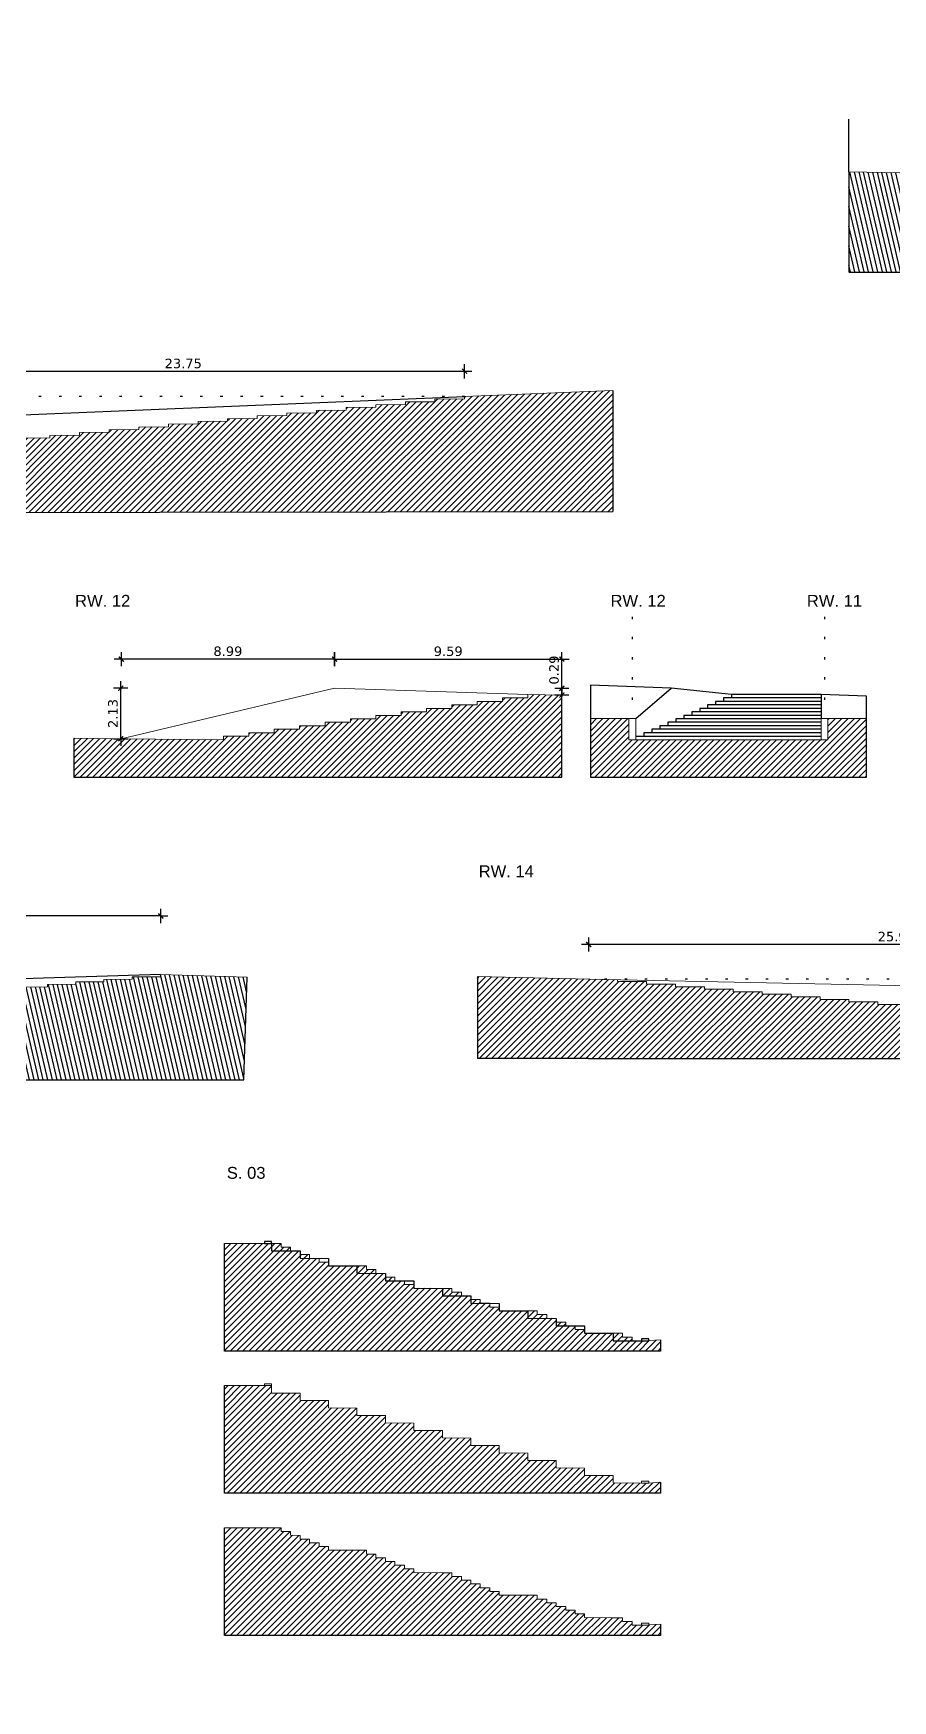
# Model space of a CAD drawing. Header units: metres. Extents: x -686 to 1359326, y 0 to 5497342.
# Drawn here: x 680938.9 to 680975.1, y 2748588.6 to 2748659 of the extents above; entities that cross this region are included whole.
import ezdxf
from ezdxf import colors
from ezdxf.entities.mleader import LeaderData, LeaderLine
from ezdxf.math import Vec2, Vec3

# ---------------------------------------------------------------- set-up
doc = ezdxf.new("R2010")
doc.units = ezdxf.units.M
doc.header["$LTSCALE"] = 5
doc.linetypes.add('XREF_MON_BUILDINGS$0$ACAD_ISO07W100', pattern=[3, 0, -3])
for name, color, linetype in [('00_XREF_MON_HSC_PAVEMENT', 7, 'Continuous'), ('00_XREF_MON_SHRUBS', 7, 'Continuous'), ('XREF_MON_BUILDINGS$0$01-TX-Length Dimensions', 251, 'Continuous'), ('XREF_MON_BUILDINGS$0$02-L-Plan Change', 8, 'Continuous'), ('XREF_MON_BUILDINGS$0$02-L-Profiles', 8, 'Continuous'), ('XREF_MON_BUILDINGS$0$A_TEXT_EDIT', 7, 'Continuous'), ('XREF_MON_BUILDINGS$0$COTAUX', 7, 'Continuous')]:
    doc.layers.add(name, color=color, linetype=linetype)
doc.layers.add('XREF_MON_BUILDINGS$0$00_AUX', color=3, linetype='Continuous', plot=False)
doc.layers.add('XREF_MON_BUILDINGS$0$02-L-Structures', color=4, linetype='Continuous', lineweight=15)
doc.layers.add('XREF_MON_SFT_SHRUBS$0$00-Signage', color=7, linetype='Continuous', lineweight=0)
doc.styles.add('XREF_MON_BUILDINGS$0$Arial_4', font='arial.ttf', dxfattribs={"height": 1.8})
doc.styles.add('XREF_MON_BUILDINGS$0$E200', font='verdana.ttf', dxfattribs={"height": 0.4})
doc.styles.add('XREF_MON_SFT_SHRUBS$0$TER-200', font='ARIALN.TTF', dxfattribs={"height": 1})
doc.dimstyles.new('XREF_MON_BUILDINGS$0$E200', dxfattribs={"dimscale": 0.03, "dimtxt": 12, "dimasz": 1, "dimexe": 0.1, "dimexo": 1, "dimgap": 4, "dimtad": 1, "dimzin": 0, "dimdsep": 46, "dimtxsty": 'XREF_MON_BUILDINGS$0$E200', "dimblk1": 'XREF_MON_BUILDINGS$0$LINCOT200', "dimblk2": 'XREF_MON_BUILDINGS$0$LINCOT200', "dimsah": 1, "dimcen": 0.1, "dimdle": 0.1, "dimse1": 1, "dimse2": 1, "dimclrt": 256, "dimadec": 0, "dimazin": 0, "dimtfac": 0.015385, "dimtofl": 0, "dimtmove": 0, "dimatfit": 3, "dimldrblk": 'XREF_MON_BUILDINGS$0$LINCOT200', "dimfxl": 1, "dimtolj": 1, "dimtzin": 0, "dimarcsym": 0})

# ---------------------------------------------------------------- blocks, each defined once
blk = doc.blocks.new('XREF_MON_BUILDINGS$0$LINCOT200')
for p, q in [((0, -10), (0, 10)), ((0, 0), (10, 0))]:
    blk.add_line(p, q)
at = {"const_width": 1.88}
blk.add_lwpolyline([(3.5, -3.5), (-3.5, 3.5)], dxfattribs=at)
at = {"layer": 'XREF_MON_BUILDINGS$0$COTAUX'}
blk.add_line((0, 0), (-1.2, 0), dxfattribs=at)
blk = doc.blocks.new('*D177')
at = {"layer": 'DEFPOINTS', "color": 0, "transparency": 16777216}
for p in [(680957.098, 2748644.721), (680933.369, 2748640.051), (680957.098, 2748640.051)]:
    blk.add_point(p, dxfattribs=at)
at = {"layer": 'XREF_MON_BUILDINGS$0$01-TX-Length Dimensions', "color": 0, "lineweight": -2, "transparency": 16777216}
blk.add_line((680933.399, 2748644.721), (680957.068, 2748644.721), dxfattribs=at)
at = {"layer": 'XREF_MON_BUILDINGS$0$01-TX-Length Dimensions', "color": 0, "lineweight": -2, "transparency": 16777216, "xscale": 0.03, "yscale": 0.03, "zscale": 0.03, "rotation": 180}
blk.add_blockref('XREF_MON_BUILDINGS$0$LINCOT200', (680933.369, 2748644.721), dxfattribs=at)
at = {"layer": 'XREF_MON_BUILDINGS$0$01-TX-Length Dimensions', "color": 0, "lineweight": -2, "transparency": 16777216, "xscale": 0.03, "yscale": 0.03, "zscale": 0.03}
blk.add_blockref('XREF_MON_BUILDINGS$0$LINCOT200', (680957.098, 2748644.721), dxfattribs=at)
at = {"layer": 'XREF_MON_BUILDINGS$0$01-TX-Length Dimensions', "transparency": 16777216, "insert": (680945.234, 2748645.049), "char_height": 0.4, "attachment_point": 5, "style": 'XREF_MON_BUILDINGS$0$E200'}
blk.add_mtext('\\A1;23.75', dxfattribs=at)
blk = doc.blocks.new('*D178')
at = {"layer": 'DEFPOINTS', "color": 0, "transparency": 16777216}
for p in [(680957.098, 2748643.661), (680930.171, 2748641.323), (680957.098, 2748641.323)]:
    blk.add_point(p, dxfattribs=at)
at = {"layer": 'XREF_MON_BUILDINGS$0$01-TX-Length Dimensions', "color": 0, "lineweight": -2, "transparency": 16777216}
blk.add_line((680930.171, 2748643.631), (680930.171, 2748641.353), dxfattribs=at)
at = {"layer": 'XREF_MON_BUILDINGS$0$01-TX-Length Dimensions', "color": 0, "lineweight": -2, "transparency": 16777216, "xscale": 0.03, "yscale": 0.03, "zscale": 0.03}
for p, rotation in [((680930.171, 2748643.661), 90), ((680930.171, 2748641.323), 270)]:
    blk.add_blockref('XREF_MON_BUILDINGS$0$LINCOT200', p, dxfattribs=dict(at, rotation=rotation))
at = {"layer": 'XREF_MON_BUILDINGS$0$01-TX-Length Dimensions', "transparency": 16777216, "insert": (680929.843, 2748642.492), "char_height": 0.4, "attachment_point": 5, "rotation": 90, "style": 'XREF_MON_BUILDINGS$0$E200'}
blk.add_mtext('\\A1;2.35', dxfattribs=at)
blk = doc.blocks.new('*D155')
at = {"layer": 'DEFPOINTS', "color": 0, "transparency": 16777216}
for p in [(680961.199, 2748631.348), (680961.199, 2748631.348), (680961.199, 2748631.059)]:
    blk.add_point(p, dxfattribs=at)
at = {"layer": 'XREF_MON_BUILDINGS$0$01-TX-Length Dimensions', "color": 0, "lineweight": -2, "transparency": 16777216}
for p, q in [((680961.2, 2748631.378), (680961.2, 2748632.824)), ((680961.2, 2748631.029), (680961.2, 2748630.999))]:
    blk.add_line(p, q, dxfattribs=at)
at = {"layer": 'XREF_MON_BUILDINGS$0$01-TX-Length Dimensions', "color": 0, "lineweight": -2, "transparency": 16777216, "xscale": 0.03, "yscale": 0.03, "zscale": 0.03}
for p, rotation in [((680961.2, 2748631.348), 269.9999999855387), ((680961.2, 2748631.059), 89.9999999855387)]:
    blk.add_blockref('XREF_MON_BUILDINGS$0$LINCOT200', p, dxfattribs=dict(at, rotation=rotation))
at = {"layer": 'XREF_MON_BUILDINGS$0$01-TX-Length Dimensions', "transparency": 16777216, "insert": (680960.872, 2748632.116), "char_height": 0.4, "attachment_point": 5, "rotation": 90, "style": 'XREF_MON_BUILDINGS$0$E200'}
blk.add_mtext('\\A1;0.29', dxfattribs=at)
blk = doc.blocks.new('*D156')
at = {"layer": 'DEFPOINTS', "color": 0, "transparency": 16777216}
for p in [(680942.599, 2748631.348), (680942.62, 2748631.348), (680942.62, 2748629.217)]:
    blk.add_point(p, dxfattribs=at)
at = {"layer": 'XREF_MON_BUILDINGS$0$01-TX-Length Dimensions', "color": 0, "lineweight": -2, "transparency": 16777216}
blk.add_line((680942.6, 2748629.247), (680942.6, 2748631.318), dxfattribs=at)
at = {"layer": 'XREF_MON_BUILDINGS$0$01-TX-Length Dimensions', "color": 0, "lineweight": -2, "transparency": 16777216, "xscale": 0.03, "yscale": 0.03, "zscale": 0.03}
for p, rotation in [((680942.6, 2748631.348), 89.99999998553871), ((680942.6, 2748629.217), 269.9999999855387)]:
    blk.add_blockref('XREF_MON_BUILDINGS$0$LINCOT200', p, dxfattribs=dict(at, rotation=rotation))
at = {"layer": 'XREF_MON_BUILDINGS$0$01-TX-Length Dimensions', "transparency": 16777216, "insert": (680942.272, 2748630.282), "char_height": 0.4, "attachment_point": 5, "rotation": 90, "style": 'XREF_MON_BUILDINGS$0$E200'}
blk.add_mtext('\\A1;2.13', dxfattribs=at)
blk = doc.blocks.new('*D157')
at = {"layer": 'DEFPOINTS', "color": 0, "transparency": 16777216}
for p in [(680961.2, 2748632.577), (680951.613, 2748631.348), (680961.2, 2748631.348)]:
    blk.add_point(p, dxfattribs=at)
at = {"layer": 'XREF_MON_BUILDINGS$0$01-TX-Length Dimensions', "color": 0, "lineweight": -2, "transparency": 16777216}
blk.add_line((680951.644, 2748632.577), (680961.171, 2748632.577), dxfattribs=at)
at = {"layer": 'XREF_MON_BUILDINGS$0$01-TX-Length Dimensions', "color": 0, "lineweight": -2, "transparency": 16777216, "xscale": 0.03, "yscale": 0.03, "zscale": 0.03}
for p, rotation in [((680951.614, 2748632.577), 179.9989728202393), ((680961.201, 2748632.577), 359.9989728202393)]:
    blk.add_blockref('XREF_MON_BUILDINGS$0$LINCOT200', p, dxfattribs=dict(at, rotation=rotation))
at = {"layer": 'XREF_MON_BUILDINGS$0$01-TX-Length Dimensions', "transparency": 16777216, "insert": (680956.407, 2748632.905), "char_height": 0.4, "attachment_point": 5, "rotation": 359.99897, "style": 'XREF_MON_BUILDINGS$0$E200'}
blk.add_mtext('\\A1;9.59', dxfattribs=at)
blk = doc.blocks.new('*D158')
at = {"layer": 'DEFPOINTS', "color": 0, "transparency": 16777216}
for p in [(680942.62, 2748632.577), (680942.62, 2748631.348), (680951.613, 2748631.348)]:
    blk.add_point(p, dxfattribs=at)
at = {"layer": 'XREF_MON_BUILDINGS$0$01-TX-Length Dimensions', "color": 0, "lineweight": -2, "transparency": 16777216}
blk.add_line((680951.584, 2748632.577), (680942.651, 2748632.577), dxfattribs=at)
at = {"layer": 'XREF_MON_BUILDINGS$0$01-TX-Length Dimensions', "color": 0, "lineweight": -2, "transparency": 16777216, "xscale": 0.03, "yscale": 0.03, "zscale": 0.03}
for p, rotation in [((680942.621, 2748632.577), 179.9999999944396), ((680951.614, 2748632.577), 359.9999999944396)]:
    blk.add_blockref('XREF_MON_BUILDINGS$0$LINCOT200', p, dxfattribs=dict(at, rotation=rotation))
at = {"layer": 'XREF_MON_BUILDINGS$0$01-TX-Length Dimensions', "transparency": 16777216, "insert": (680947.117, 2748632.906), "char_height": 0.4, "attachment_point": 5, "rotation": 360, "style": 'XREF_MON_BUILDINGS$0$E200'}
blk.add_mtext('\\A1;8.99', dxfattribs=at)
blk = doc.blocks.new('*D350')
at = {"layer": 'DEFPOINTS', "color": 0, "transparency": 16777216}
for p in [(680962.329, 2748620.539), (680962.329, 2748620.025), (680988.271, 2748620.025)]:
    blk.add_point(p, dxfattribs=at)
at = {"layer": 'XREF_MON_BUILDINGS$0$01-TX-Length Dimensions', "color": 0, "lineweight": -2, "transparency": 16777216}
blk.add_line((680988.241, 2748620.538), (680962.36, 2748620.538), dxfattribs=at)
at = {"layer": 'XREF_MON_BUILDINGS$0$01-TX-Length Dimensions', "color": 0, "lineweight": -2, "transparency": 16777216, "xscale": 0.03, "yscale": 0.03, "zscale": 0.03}
for p, rotation in [((680962.33, 2748620.538), 179.9999999651174), ((680988.271, 2748620.538), 359.9999999651174)]:
    blk.add_blockref('XREF_MON_BUILDINGS$0$LINCOT200', p, dxfattribs=dict(at, rotation=rotation))
at = {"layer": 'XREF_MON_BUILDINGS$0$01-TX-Length Dimensions', "transparency": 16777216, "insert": (680975.301, 2748620.867), "char_height": 0.4, "attachment_point": 5, "rotation": 360, "style": 'XREF_MON_BUILDINGS$0$E200'}
blk.add_mtext('\\A1;25.94', dxfattribs=at)
blk = doc.blocks.new('*D377')
at = {"layer": 'DEFPOINTS', "color": 0, "transparency": 16777216}
for p in [(680919.235, 2748621.739), (680919.235, 2748619.899), (680944.288, 2748619.899)]:
    blk.add_point(p, dxfattribs=at)
at = {"layer": 'XREF_MON_BUILDINGS$0$01-TX-Length Dimensions', "color": 0, "lineweight": -2, "transparency": 16777216}
blk.add_line((680944.259, 2748621.739), (680919.266, 2748621.739), dxfattribs=at)
at = {"layer": 'XREF_MON_BUILDINGS$0$01-TX-Length Dimensions', "color": 0, "lineweight": -2, "transparency": 16777216, "xscale": 0.03, "yscale": 0.03, "zscale": 0.03}
for p, rotation in [((680919.236, 2748621.739), 179.9999999945387), ((680944.289, 2748621.739), 359.9999999945387)]:
    blk.add_blockref('XREF_MON_BUILDINGS$0$LINCOT200', p, dxfattribs=dict(at, rotation=rotation))
at = {"layer": 'XREF_MON_BUILDINGS$0$01-TX-Length Dimensions', "transparency": 16777216, "insert": (680931.762, 2748622.067), "char_height": 0.4, "attachment_point": 5, "rotation": 360, "style": 'XREF_MON_BUILDINGS$0$E200'}
blk.add_mtext('\\A1;25.05', dxfattribs=at)
blk = doc.blocks.new('XREF_MON_BUILDINGS')
at = {"layer": 'XREF_MON_BUILDINGS$0$02-L-Profiles'}
h = blk.add_hatch(dxfattribs=at)
h.set_pattern_fill('ANSI31', color=256, scale=1.5, angle=58.09809)
h.set_pattern_definition([(103.09809, (680966.94765, 2748532.53425), (-0.1826219, -0.04249102), [])])
h.paths.add_polyline_path([(681012.088, 2748650.912), (680977.354, 2748651.652), (680977.354, 2748651.309), (680977.054, 2748651.309), (680977.054, 2748653.064), (680977.038, 2748653.064), (680973.301, 2748653.142), (680973.301, 2748648.911), (681012.088, 2748648.911)])
h = blk.add_hatch(dxfattribs=at)
h.set_pattern_fill('ANSI31', color=256, scale=1.5)
h.set_pattern_definition([(45, (680960.10965, 2748532.61131), (-0.13258252, 0.13258252), [])])
h.paths.add_polyline_path([(680963.348, 2748643.911), (680957.098, 2748643.661), (680957.098, 2748643.556), (680955.849, 2748643.543), (680955.849, 2748643.438), (680954.6, 2748643.426), (680954.6, 2748643.321), (680953.351, 2748643.308), (680953.351, 2748643.203), (680952.102, 2748643.191), (680952.102, 2748643.086), (680950.853, 2748643.073), (680950.853, 2748642.968), (680949.604, 2748642.956), (680949.604, 2748642.851), (680948.356, 2748642.838), (680948.356, 2748642.733), (680947.107, 2748642.721), (680947.107, 2748642.616), (680945.858, 2748642.603), (680945.858, 2748642.498), (680944.609, 2748642.486), (680944.609, 2748642.381), (680943.36, 2748642.368), (680943.36, 2748642.263), (680942.111, 2748642.251), (680942.111, 2748642.146), (680940.863, 2748642.133), (680940.863, 2748642.028), (680939.614, 2748642.016), (680939.614, 2748641.911), (680938.365, 2748641.898), (680938.365, 2748641.793), (680937.116, 2748641.781), (680937.116, 2748641.676), (680935.867, 2748641.663), (680935.867, 2748641.558), (680934.618, 2748641.546), (680934.618, 2748641.441), (680933.369, 2748641.428), (680933.369, 2748641.323), (680933.347, 2748638.76), (680963.348, 2748638.801)])
h = blk.add_hatch(dxfattribs=at)
h.set_pattern_fill('ANSI31', color=256, scale=1.5)
h.set_pattern_definition([(45, (681005.0434, 2748638.72363), (-0.1325825, 0.1325825), [])])
h.paths.add_polyline_path([(680961.199, 2748631.059), (680959.766, 2748631.087), (680959.766, 2748630.94), (680958.697, 2748630.94), (680958.697, 2748630.793), (680957.628, 2748630.793), (680957.628, 2748630.646), (680956.558, 2748630.646), (680956.558, 2748630.499), (680955.489, 2748630.499), (680955.489, 2748630.352), (680954.42, 2748630.352), (680954.42, 2748630.205), (680953.351, 2748630.205), (680953.351, 2748630.058), (680952.282, 2748630.058), (680952.282, 2748629.911), (680951.212, 2748629.911), (680951.212, 2748629.764), (680950.143, 2748629.764), (680950.143, 2748629.617), (680949.074, 2748629.617), (680949.074, 2748629.47), (680948.005, 2748629.47), (680948.005, 2748629.323), (680946.936, 2748629.323), (680946.936, 2748629.175), (680942.62, 2748629.217), (680940.62, 2748629.237), (680940.62, 2748627.601), (680961.199, 2748627.601)])
h = blk.add_hatch(dxfattribs=at)
h.set_pattern_fill('ANSI31', color=256, scale=1.5)
h.set_pattern_definition([(45, (680941.90325, 2748633.7019), (-0.1325825, 0.1325825), [])])
h.paths.add_polyline_path([(680974.04, 2748630.066), (680972.417, 2748630.066), (680972.417, 2748629.175), (680964.321, 2748629.175), (680964.022, 2748629.175), (680964.022, 2748630.066), (680962.404, 2748630.066), (680962.404, 2748627.601), (680974.04, 2748627.601)])
h = blk.add_hatch(dxfattribs=at)
h.set_pattern_fill('ANSI31', color=256, scale=1.5, angle=-121.90191)
h.set_pattern_definition([(283.098087, (680418.2641, 2748809.0487), (0.18262191, 0.042491024), [])])
h.paths.add_polyline_path([(680915.711, 2748616.983), (680919.279, 2748616.955), (680919.279, 2748617.049), (680920.469, 2748617.06), (680920.469, 2748617.154), (680921.659, 2748617.166), (680921.659, 2748617.26), (680922.849, 2748617.272), (680922.849, 2748617.366), (680924.039, 2748617.378), (680924.039, 2748617.472), (680925.229, 2748617.484), (680925.229, 2748617.578), (680926.419, 2748617.59), (680926.419, 2748617.684), (680927.609, 2748617.696), (680927.609, 2748617.79), (680928.799, 2748617.802), (680928.799, 2748617.896), (680929.989, 2748617.908), (680929.989, 2748618.002), (680931.179, 2748618.014), (680931.179, 2748618.108), (680932.369, 2748618.119), (680932.369, 2748618.213), (680933.559, 2748618.225), (680933.559, 2748618.319), (680934.749, 2748618.331), (680934.749, 2748618.425), (680935.939, 2748618.437), (680935.939, 2748618.531), (680937.129, 2748618.543), (680937.129, 2748618.637), (680938.319, 2748618.649), (680938.319, 2748618.743), (680939.509, 2748618.755), (680939.509, 2748618.849), (680940.699, 2748618.861), (680940.699, 2748618.955), (680941.889, 2748618.967), (680941.889, 2748619.061), (680943.079, 2748619.073), (680943.079, 2748619.167), (680944.269, 2748619.178), (680944.269, 2748619.272), (680947.924, 2748619.162), (680947.792, 2748614.833), (680915.711, 2748614.833)])
h = blk.add_hatch(dxfattribs=at)
h.set_pattern_fill('ANSI31', color=256, scale=1.5)
h.set_pattern_definition([(45, (680903.08341, 2748615.72144), (-0.13258252, 0.13258252), [])])
h.paths.add_polyline_path([(680989.163, 2748616.832), (680987.943, 2748616.832), (680987.943, 2748616.939), (680986.724, 2748616.939), (680986.724, 2748617.046), (680985.504, 2748617.046), (680985.504, 2748617.153), (680984.284, 2748617.153), (680984.284, 2748617.26), (680983.064, 2748617.26), (680983.064, 2748617.367), (680981.845, 2748617.367), (680981.845, 2748617.473), (680980.625, 2748617.473), (680980.625, 2748617.58), (680979.405, 2748617.58), (680979.405, 2748617.687), (680978.186, 2748617.687), (680978.186, 2748617.794), (680976.966, 2748617.794), (680976.966, 2748617.901), (680975.746, 2748617.901), (680975.746, 2748618.008), (680974.526, 2748618.008), (680974.526, 2748618.115), (680973.307, 2748618.115), (680973.307, 2748618.222), (680972.087, 2748618.222), (680972.087, 2748618.329), (680970.867, 2748618.329), (680970.867, 2748618.436), (680969.648, 2748618.436), (680969.648, 2748618.543), (680968.428, 2748618.543), (680968.428, 2748618.65), (680967.208, 2748618.65), (680967.208, 2748618.757), (680965.988, 2748618.757), (680965.988, 2748618.864), (680964.769, 2748618.864), (680964.769, 2748618.971), (680963.549, 2748618.971), (680963.549, 2748619.051), (680957.639, 2748619.182), (680957.639, 2748615.721), (680962.329, 2748615.721), (680990.383, 2748615.721), (680993.443, 2748615.721), (680993.443, 2748616.642), (680990.383, 2748616.618), (680990.383, 2748616.725), (680989.163, 2748616.725)])
h = blk.add_hatch(dxfattribs=at)
h.set_pattern_fill('ANSI31', color=256, scale=1.5)
h.set_pattern_definition([(45, (680960.4365, 2748500.7308), (-0.13258252, 0.13258252), [])])
h.paths.add_polyline_path([(680960.161, 2748605.079), (680958.561, 2748605.085), (680958.561, 2748605.241), (680958.161, 2748605.241), (680958.161, 2748605.397), (680957.761, 2748605.399), (680957.761, 2748605.555), (680957.361, 2748605.556), (680957.361, 2748605.711), (680956.961, 2748605.713), (680956.961, 2748605.869), (680956.561, 2748605.869), (680956.561, 2748606.027), (680956.161, 2748606.027), (680954.961, 2748606.033), (680954.961, 2748606.189), (680954.561, 2748606.189), (680954.561, 2748606.345), (680954.161, 2748606.347), (680954.161, 2748606.503), (680953.761, 2748606.504), (680953.761, 2748606.659), (680953.361, 2748606.661), (680953.361, 2748606.817), (680952.961, 2748606.817), (680952.961, 2748606.975), (680951.361, 2748606.981), (680951.361, 2748607.137), (680950.961, 2748607.137), (680950.961, 2748607.293), (680950.561, 2748607.295), (680950.561, 2748607.451), (680950.161, 2748607.452), (680950.161, 2748607.607), (680949.761, 2748607.609), (680949.761, 2748607.765), (680949.361, 2748607.765), (680949.361, 2748607.923), (680948.661, 2748607.923), (680946.971, 2748607.923), (680946.971, 2748603.38), (680965.361, 2748603.38), (680965.361, 2748603.855), (680964.861, 2748603.835), (680964.861, 2748603.815), (680964.161, 2748603.817), (680964.161, 2748603.973), (680963.761, 2748603.973), (680963.761, 2748604.131), (680963.361, 2748604.131), (680962.161, 2748604.137), (680962.161, 2748604.293), (680961.761, 2748604.293), (680961.761, 2748604.449), (680961.361, 2748604.451), (680961.361, 2748604.607), (680960.961, 2748604.608), (680960.961, 2748604.763), (680960.561, 2748604.765), (680960.561, 2748604.921), (680960.161, 2748604.921)])
h = blk.add_hatch(dxfattribs=at)
h.set_pattern_fill('ANSI31', color=256, scale=1.5)
h.set_pattern_definition([(45, (680919.71012, 2748604.20967), (-0.1325825, 0.1325825), [])])
h.paths.add_polyline_path([(680960.961, 2748598.763), (680959.761, 2748598.769), (680959.761, 2748599.079), (680958.561, 2748599.085), (680958.561, 2748599.395), (680957.361, 2748599.401), (680957.361, 2748599.711), (680956.161, 2748599.717), (680956.161, 2748600.027), (680954.961, 2748600.033), (680954.961, 2748600.343), (680953.761, 2748600.349), (680953.761, 2748600.659), (680952.561, 2748600.665), (680952.561, 2748600.975), (680951.361, 2748600.981), (680951.361, 2748601.291), (680950.161, 2748601.297), (680950.161, 2748601.607), (680948.961, 2748601.613), (680948.961, 2748601.923), (680948.661, 2748601.923), (680946.971, 2748601.923), (680946.971, 2748597.38), (680965.361, 2748597.38), (680965.361, 2748597.855), (680964.861, 2748597.815), (680964.561, 2748597.815), (680963.361, 2748597.821), (680963.361, 2748598.131), (680962.161, 2748598.137), (680962.161, 2748598.447), (680960.961, 2748598.453)])
h = blk.add_hatch(dxfattribs=at)
h.set_pattern_fill('ANSI31', color=256, scale=1.5)
h.set_pattern_definition([(45, (680960.4365, 2748488.7308), (-0.13258252, 0.13258252), [])])
h.paths.add_polyline_path([(680960.161, 2748593.079), (680958.561, 2748593.085), (680958.561, 2748593.241), (680958.161, 2748593.241), (680958.161, 2748593.397), (680957.761, 2748593.399), (680957.761, 2748593.555), (680957.361, 2748593.556), (680957.361, 2748593.711), (680956.961, 2748593.713), (680956.961, 2748593.869), (680956.561, 2748593.869), (680956.561, 2748594.027), (680956.161, 2748594.027), (680954.961, 2748594.033), (680954.961, 2748594.189), (680954.561, 2748594.189), (680954.561, 2748594.345), (680954.161, 2748594.347), (680954.161, 2748594.503), (680953.761, 2748594.504), (680953.761, 2748594.659), (680953.361, 2748594.661), (680953.361, 2748594.817), (680952.961, 2748594.817), (680952.961, 2748594.975), (680951.361, 2748594.981), (680951.361, 2748595.137), (680950.961, 2748595.137), (680950.961, 2748595.293), (680950.561, 2748595.295), (680950.561, 2748595.451), (680950.161, 2748595.452), (680950.161, 2748595.607), (680949.761, 2748595.609), (680949.761, 2748595.765), (680949.361, 2748595.765), (680949.361, 2748595.923), (680948.661, 2748595.923), (680946.971, 2748595.923), (680946.971, 2748591.38), (680965.361, 2748591.38), (680965.361, 2748591.855), (680964.861, 2748591.835), (680964.861, 2748591.815), (680964.161, 2748591.817), (680964.161, 2748591.973), (680963.761, 2748591.973), (680963.761, 2748592.131), (680963.361, 2748592.131), (680962.161, 2748592.137), (680962.161, 2748592.293), (680961.761, 2748592.293), (680961.761, 2748592.449), (680961.361, 2748592.451), (680961.361, 2748592.607), (680960.961, 2748592.608), (680960.961, 2748592.763), (680960.561, 2748592.765), (680960.561, 2748592.921), (680960.161, 2748592.921)])
at = {"layer": 'XREF_MON_BUILDINGS$0$00_AUX'}
for p, q in [((680962.404, 2748630.066), (680962.404, 2748628.61)), ((680974.04, 2748628.61), (680974.04, 2748630.066))]:
    blk.add_line(p, q, dxfattribs=at)
for points in [[(680973.301, 2748653.142), (680973.301, 2748648.911)], [(680973.301, 2748648.91), (681016.007, 2748648.91), (681016.007, 2748652.214)], [(680963.348, 2748643.911), (680963.348, 2748638.801)], [(680905.968, 2748642.741), (680905.968, 2748638.724), (680963.348, 2748638.801)], [(680940.62, 2748629.237), (680940.62, 2748627.601), (680961.199, 2748627.601), (680961.199, 2748631.059)], [(680915.711, 2748616.983), (680915.711, 2748614.833), (680947.792, 2748614.833), (680947.924, 2748619.162)], [(680957.639, 2748619.182), (680957.639, 2748615.721)], [(680962.329, 2748615.721), (680957.639, 2748615.721)], [(680962.329, 2748615.721), (680990.383, 2748615.721)], [(680965.361, 2748603.855), (680965.361, 2748603.38), (680946.971, 2748603.38), (680946.971, 2748607.923)], [(680965.361, 2748597.855), (680965.361, 2748597.38), (680946.971, 2748597.38), (680946.971, 2748601.923)], [(680965.361, 2748591.855), (680965.361, 2748591.38), (680946.971, 2748591.38), (680946.971, 2748595.923)]]:
    blk.add_lwpolyline(points, dxfattribs=at)
at = {"layer": 'XREF_MON_BUILDINGS$0$01-TX-Length Dimensions', "linetype": 'XREF_MON_BUILDINGS$0$ACAD_ISO07W100', "ltscale": 0.05}
for points in [[(680957.098, 2748643.661), (680929.355, 2748643.661)], [(680964.171, 2748634.362), (680964.171, 2748630.391)], [(680972.273, 2748634.362), (680972.273, 2748630.391)], [(680989.45, 2748619.078), (680962.329, 2748619.078)]]:
    blk.add_lwpolyline(points, dxfattribs=at)
at = {"layer": 'XREF_MON_BUILDINGS$0$02-L-Plan Change', "ltscale": 0.3}
for points in [[(680948.661, 2748607.923), (680948.961, 2748607.923), (680948.961, 2748608.003), (680948.661, 2748608.003)], [(680964.561, 2748603.815), (680964.861, 2748603.815), (680964.861, 2748603.895), (680964.561, 2748603.895)]]:
    blk.add_lwpolyline(points, close=True, dxfattribs=at)
for points in [[(680948.961, 2748607.923), (680948.961, 2748607.613), (680950.161, 2748607.607)], [(680950.161, 2748607.607), (680950.161, 2748607.297), (680951.361, 2748607.291)], [(680951.361, 2748607.291), (680951.361, 2748606.981), (680952.561, 2748606.975)], [(680952.561, 2748606.975), (680952.561, 2748606.665), (680953.761, 2748606.659)], [(680953.761, 2748606.659), (680953.761, 2748606.349), (680954.961, 2748606.343)], [(680954.961, 2748606.343), (680954.961, 2748606.033), (680956.161, 2748606.027)], [(680956.161, 2748606.027), (680956.161, 2748605.717), (680957.361, 2748605.711)], [(680957.361, 2748605.711), (680957.361, 2748605.401), (680958.561, 2748605.395)], [(680958.561, 2748605.395), (680958.561, 2748605.085), (680959.761, 2748605.079)], [(680959.761, 2748605.079), (680959.761, 2748604.769), (680960.961, 2748604.763)], [(680960.961, 2748604.763), (680960.961, 2748604.453), (680962.161, 2748604.447)], [(680962.161, 2748604.447), (680962.161, 2748604.137), (680963.361, 2748604.131)], [(680963.361, 2748604.131), (680963.361, 2748603.821), (680964.561, 2748603.815)]]:
    blk.add_lwpolyline(points, dxfattribs=at)
at = {"layer": 'XREF_MON_BUILDINGS$0$02-L-Profiles'}
for p, q in [((680965.804, 2748631.345), (680962.404, 2748631.481)), ((680964.321, 2748630.066), (680965.804, 2748631.345)), ((680974.04, 2748631.01), (680972.13, 2748631.085))]:
    blk.add_line(p, q, dxfattribs=at)
for points in [[(680973.301, 2748653.142), (680973.301, 2748655.365)], [(680908.636, 2748642.715), (680933.369, 2748642.673), (680957.098, 2748643.661)], [(680962.404, 2748631.481), (680962.404, 2748627.601), (680974.04, 2748627.601), (680974.04, 2748631.01)], [(680968.356, 2748631.089), (680965.804, 2748631.345)], [(680972.129, 2748630.647), (680967.347, 2748630.647), (680967.347, 2748630.5)], [(680972.129, 2748630.794), (680967.683, 2748630.794), (680967.683, 2748630.647)], [(680972.13, 2748630.942), (680968.019, 2748630.942), (680968.019, 2748630.794)], [(680972.13, 2748631.085), (680968.356, 2748631.089), (680968.356, 2748630.942)], [(680972.13, 2748631.085), (680972.13, 2748630.066)], [(680972.128, 2748629.911), (680965.666, 2748629.911), (680965.666, 2748629.764)], [(680972.129, 2748630.058), (680966.002, 2748630.058), (680966.002, 2748629.911)], [(680972.129, 2748630.205), (680966.338, 2748630.205), (680966.338, 2748630.058)], [(680972.129, 2748630.353), (680966.674, 2748630.353), (680966.674, 2748630.205)], [(680972.129, 2748630.5), (680967.011, 2748630.5), (680967.011, 2748630.353)], [(680964.321, 2748629.322), (680972.128, 2748629.322)], [(680972.128, 2748629.469), (680964.657, 2748629.469), (680964.657, 2748629.322)], [(680972.128, 2748629.616), (680964.993, 2748629.616), (680964.993, 2748629.469)], [(680972.128, 2748629.764), (680965.329, 2748629.764), (680965.329, 2748629.616)], [(680944.269, 2748619.272), (680920.975, 2748618.543), (680919.375, 2748617.045)]]:
    blk.add_lwpolyline(points, dxfattribs=at)
at = {"layer": 'XREF_MON_BUILDINGS$0$02-L-Structures'}
for p, q in [((680972.128, 2748630.058), (680972.128, 2748629.175)), ((680972.417, 2748630.066), (680974.04, 2748630.066)), ((680947.924, 2748619.162), (680944.269, 2748619.272)), ((680957.639, 2748619.182), (680963.549, 2748619.051)), ((680962.329, 2748619.078), (680988.271, 2748618.528))]:
    blk.add_line(p, q, dxfattribs=at)
for points in [[(680973.301, 2748653.142), (680977.038, 2748653.064)], [(680963.348, 2748643.911), (680957.098, 2748643.661), (680957.098, 2748643.556), (680955.849, 2748643.543), (680955.849, 2748643.438), (680954.6, 2748643.426), (680954.6, 2748643.321), (680953.351, 2748643.308), (680953.351, 2748643.203), (680952.102, 2748643.191), (680952.102, 2748643.086), (680950.853, 2748643.073), (680950.853, 2748642.968), (680949.604, 2748642.956), (680949.604, 2748642.851), (680948.356, 2748642.838), (680948.356, 2748642.733), (680947.107, 2748642.721), (680947.107, 2748642.616), (680945.858, 2748642.603), (680945.858, 2748642.498), (680944.609, 2748642.486), (680944.609, 2748642.381), (680943.36, 2748642.368), (680943.36, 2748642.263), (680942.111, 2748642.251), (680942.111, 2748642.146), (680940.863, 2748642.133), (680940.863, 2748642.028), (680939.614, 2748642.016), (680939.614, 2748641.911), (680938.365, 2748641.898)], [(680942.62, 2748629.217), (680951.613, 2748631.348), (680959.766, 2748631.087)], [(680956.558, 2748630.499), (680956.558, 2748630.646), (680957.628, 2748630.646)], [(680957.628, 2748630.646), (680957.628, 2748630.793), (680958.697, 2748630.793)], [(680958.697, 2748630.793), (680958.697, 2748630.94), (680959.766, 2748630.94)], [(680959.766, 2748631.087), (680961.199, 2748631.059)], [(680959.766, 2748630.94), (680959.766, 2748631.087), (680959.766, 2748631.087)], [(680951.212, 2748629.764), (680951.212, 2748629.911), (680952.282, 2748629.911)], [(680952.282, 2748629.911), (680952.282, 2748630.058), (680953.351, 2748630.058)], [(680953.351, 2748630.058), (680953.351, 2748630.205), (680954.42, 2748630.205)], [(680954.42, 2748630.205), (680954.42, 2748630.352), (680955.489, 2748630.352)], [(680955.489, 2748630.352), (680955.489, 2748630.499), (680956.558, 2748630.499)], [(680964.022, 2748630.066), (680962.404, 2748630.066)], [(680964.321, 2748629.175), (680964.321, 2748630.066), (680964.022, 2748630.066), (680964.022, 2748629.175), (680964.321, 2748629.175), (680972.417, 2748629.175), (680972.417, 2748630.066), (680972.129, 2748630.066)], [(680942.62, 2748629.217), (680940.62, 2748629.237)], [(680942.62, 2748629.217), (680946.936, 2748629.175)], [(680946.936, 2748629.176), (680946.936, 2748629.323), (680948.005, 2748629.323)], [(680948.005, 2748629.323), (680948.005, 2748629.47), (680949.074, 2748629.47)], [(680949.074, 2748629.47), (680949.074, 2748629.617), (680950.143, 2748629.617)], [(680950.143, 2748629.617), (680950.143, 2748629.764), (680951.212, 2748629.764)], [(680939.509, 2748618.755), (680938.319, 2748618.743), (680938.319, 2748618.649)], [(680940.699, 2748618.861), (680939.509, 2748618.849), (680939.509, 2748618.755)], [(680941.889, 2748618.967), (680940.699, 2748618.955), (680940.699, 2748618.861)], [(680943.079, 2748619.073), (680941.889, 2748619.061), (680941.889, 2748618.967)], [(680944.269, 2748619.178), (680943.079, 2748619.167), (680943.079, 2748619.073)], [(680944.269, 2748619.272), (680944.269, 2748619.178)], [(680963.549, 2748619.051), (680963.549, 2748618.971)], [(680963.549, 2748618.971), (680964.769, 2748618.971), (680964.769, 2748618.864)], [(680964.769, 2748618.864), (680965.988, 2748618.864), (680965.988, 2748618.757)], [(680965.988, 2748618.757), (680967.208, 2748618.757), (680967.208, 2748618.65)], [(680967.208, 2748618.65), (680968.428, 2748618.65), (680968.428, 2748618.543)], [(680968.428, 2748618.543), (680969.648, 2748618.543), (680969.648, 2748618.436)], [(680969.648, 2748618.436), (680970.867, 2748618.436), (680970.867, 2748618.329)], [(680970.867, 2748618.329), (680972.087, 2748618.329), (680972.087, 2748618.222)], [(680972.087, 2748618.222), (680973.307, 2748618.222), (680973.307, 2748618.115)], [(680973.307, 2748618.115), (680974.526, 2748618.115), (680974.526, 2748618.008)], [(680974.526, 2748618.008), (680975.746, 2748618.008), (680975.746, 2748617.901)]]:
    blk.add_lwpolyline(points, dxfattribs=at)
at = {"layer": 'XREF_MON_BUILDINGS$0$02-L-Structures', "ltscale": 0.3}
for points in [[(680946.971, 2748607.923), (680948.961, 2748607.923)], [(680948.961, 2748607.923), (680949.361, 2748607.923), (680949.361, 2748607.765), (680949.761, 2748607.765), (680949.761, 2748607.609), (680950.161, 2748607.607), (680950.161, 2748607.451), (680950.561, 2748607.451), (680950.561, 2748607.295), (680950.961, 2748607.293), (680950.961, 2748607.137), (680951.361, 2748607.137), (680951.361, 2748606.981), (680952.561, 2748606.975), (680952.961, 2748606.975), (680952.961, 2748606.817), (680953.361, 2748606.817), (680953.361, 2748606.661), (680953.761, 2748606.659), (680953.761, 2748606.503), (680954.161, 2748606.503), (680954.161, 2748606.347), (680954.561, 2748606.345), (680954.561, 2748606.189), (680954.961, 2748606.189), (680954.961, 2748606.033), (680956.161, 2748606.027), (680956.561, 2748606.027), (680956.561, 2748605.869), (680956.961, 2748605.869), (680956.961, 2748605.713), (680957.361, 2748605.711), (680957.361, 2748605.555), (680957.761, 2748605.555), (680957.761, 2748605.399), (680958.161, 2748605.397), (680958.161, 2748605.241), (680958.561, 2748605.241), (680958.561, 2748605.085), (680959.761, 2748605.079), (680960.161, 2748605.079), (680960.161, 2748604.921), (680960.561, 2748604.921), (680960.561, 2748604.765), (680960.961, 2748604.763), (680960.961, 2748604.607), (680961.361, 2748604.607), (680961.361, 2748604.451), (680961.761, 2748604.449), (680961.761, 2748604.293), (680962.161, 2748604.293), (680962.161, 2748604.137), (680963.361, 2748604.131)], [(680963.361, 2748604.131), (680963.761, 2748604.131), (680963.761, 2748603.973), (680964.161, 2748603.973), (680964.161, 2748603.817), (680964.561, 2748603.815)], [(680964.861, 2748603.835), (680965.361, 2748603.855)], [(680948.661, 2748601.923), (680946.971, 2748601.923)], [(680948.961, 2748601.923), (680948.961, 2748601.613), (680950.161, 2748601.607), (680950.161, 2748601.297), (680951.361, 2748601.291), (680951.361, 2748600.981), (680952.561, 2748600.975), (680952.561, 2748600.665), (680953.761, 2748600.659), (680953.761, 2748600.349), (680954.961, 2748600.343), (680954.961, 2748600.033), (680956.161, 2748600.027), (680956.161, 2748599.717), (680957.361, 2748599.711), (680957.361, 2748599.401), (680958.561, 2748599.395), (680958.561, 2748599.085), (680959.761, 2748599.079), (680959.761, 2748598.769), (680960.961, 2748598.763), (680960.961, 2748598.453), (680962.161, 2748598.447), (680962.161, 2748598.137), (680963.361, 2748598.131), (680963.361, 2748597.821), (680964.561, 2748597.815)], [(680965.361, 2748597.855), (680964.861, 2748597.815)], [(680946.971, 2748595.923), (680948.961, 2748595.923)], [(680948.961, 2748595.923), (680949.361, 2748595.923), (680949.361, 2748595.765), (680949.761, 2748595.765), (680949.761, 2748595.609), (680950.161, 2748595.607), (680950.161, 2748595.451), (680950.561, 2748595.451), (680950.561, 2748595.295), (680950.961, 2748595.293), (680950.961, 2748595.137), (680951.361, 2748595.137), (680951.361, 2748594.981), (680952.561, 2748594.975), (680952.961, 2748594.975), (680952.961, 2748594.817), (680953.361, 2748594.817), (680953.361, 2748594.661), (680953.761, 2748594.659), (680953.761, 2748594.503), (680954.161, 2748594.503), (680954.161, 2748594.347), (680954.561, 2748594.345), (680954.561, 2748594.189), (680954.961, 2748594.189), (680954.961, 2748594.033), (680956.161, 2748594.027), (680956.561, 2748594.027), (680956.561, 2748593.869), (680956.961, 2748593.869), (680956.961, 2748593.713), (680957.361, 2748593.711), (680957.361, 2748593.555), (680957.761, 2748593.555), (680957.761, 2748593.399), (680958.161, 2748593.397), (680958.161, 2748593.241), (680958.561, 2748593.241), (680958.561, 2748593.085), (680959.761, 2748593.079), (680960.161, 2748593.079), (680960.161, 2748592.921), (680960.561, 2748592.921), (680960.561, 2748592.765), (680960.961, 2748592.763), (680960.961, 2748592.607), (680961.361, 2748592.607), (680961.361, 2748592.451), (680961.761, 2748592.449), (680961.761, 2748592.293), (680962.161, 2748592.293), (680962.161, 2748592.137), (680963.361, 2748592.131)], [(680963.361, 2748592.131), (680963.761, 2748592.131), (680963.761, 2748591.973), (680964.161, 2748591.973), (680964.161, 2748591.817), (680964.561, 2748591.815)], [(680964.861, 2748591.835), (680965.361, 2748591.855)]]:
    blk.add_lwpolyline(points, dxfattribs=at)
for points in [[(680948.661, 2748601.923), (680948.961, 2748601.923), (680948.961, 2748602.003), (680948.661, 2748602.003)], [(680964.561, 2748597.815), (680964.861, 2748597.815), (680964.861, 2748597.895), (680964.561, 2748597.895)], [(680964.561, 2748591.815), (680964.861, 2748591.815), (680964.861, 2748591.895), (680964.561, 2748591.895)]]:
    blk.add_lwpolyline(points, close=True, dxfattribs=at)
at = {"layer": 'XREF_MON_BUILDINGS$0$A_TEXT_EDIT', "color": 22, "style": 'XREF_MON_BUILDINGS$0$Arial_4'}
blk.add_text('RW. 12', height=0.5, rotation=0.00007, dxfattribs=at).set_placement((680963.252, 2748634.788))
at = {"layer": 'XREF_MON_BUILDINGS$0$A_TEXT_EDIT', "color": 22, "lineweight": 211, "char_height": 0.5, "attachment_point": 1, "rotation": 0.00007, "line_spacing_factor": 0.938532, "style": 'XREF_MON_BUILDINGS$0$Arial_4'}
for s, insert in [('RW. 12', (680940.673, 2748635.288)), ('RW. 11', (680971.531, 2748635.288)), ('RW. 14', (680957.692, 2748623.877)), ('S. 03', (680947.073, 2748611.151))]:
    blk.add_mtext_dynamic_manual_height_columns(s, width=4.64077, gutter_width=0.02, heights=[0], dxfattribs=dict(at, insert=insert))
at = {"layer": 'XREF_MON_BUILDINGS$0$01-TX-Length Dimensions'}
for base, p1, p2, angle, text, picture, middle in [((680957.098, 2748644.721), (680933.369, 2748640.051), (680957.098, 2748640.051), 360, '23.75', '*D177', (680945.234, 2748644.721)), ((680930.171, 2748641.323), (680957.098, 2748643.661), (680957.098, 2748641.323), 270, '2.35', '*D178', (680930.171, 2748642.492))]:
    dim = blk.add_linear_dim(base=base, p1=p1, p2=p2, angle=angle, text=text, dimstyle='XREF_MON_BUILDINGS$0$E200', dxfattribs=at)
    dim.commit()
    dim.dimension.update_dxf_attribs({"geometry": picture, "text_midpoint": middle, "dimtype": 129})
for p1, p2, distance, picture, middle in [((680951.613, 2748631.348), (680942.62, 2748631.348), -1.229, '*D158', (680947.117, 2748632.906)), ((680951.613, 2748631.348), (680961.2, 2748631.348), 1.229, '*D157', (680956.406, 2748632.905)), ((680961.199, 2748631.059), (680961.199, 2748631.348), 0, '*D155', (680960.871, 2748632.116)), ((680942.62, 2748629.217), (680942.62, 2748631.348), 0.021, '*D156', (680942.271, 2748630.283)), ((680944.288, 2748619.899), (680919.235, 2748619.899), -1.84, '*D377', (680931.762, 2748622.067)), ((680988.271, 2748620.025), (680962.329, 2748620.025), -0.514, '*D350', (680975.3, 2748620.867))]:
    dim = blk.add_aligned_dim(p1=p1, p2=p2, distance=distance, dimstyle='XREF_MON_BUILDINGS$0$E200', dxfattribs=at)
    dim.commit()
    dim.dimension.update_dxf_attribs({"geometry": picture, "text_midpoint": middle})
blk = doc.blocks.new('XREF_MON_SFT_SHRUBS')
at = {"layer": 'XREF_MON_SFT_SHRUBS$0$00-Signage'}
ml = blk.add_multileader_mtext('Standard', dxfattribs=at)
ml.set_content('56-STI', color=256, style='XREF_MON_SFT_SHRUBS$0$TER-200')
ml.set_leader_properties(color=256)
ml.build(insert=Vec2(0, 0))
ml.multileader.update_dxf_attribs({"text_left_attachment_type": 2, "dogleg_length": 0.15, "arrow_head_size": 0.05})
ctx = ml.context
ctx.base_point, ctx.char_height, ctx.arrow_head_size, ctx.landing_gap_size, ctx.plane_origin, ctx.plane_x_axis, ctx.plane_y_axis = Vec3(1359324.784, 5497340.858), 0.5, 0.05, 0.09, Vec3(1359310.258, 5497335.53), Vec3(0.901863, 0.432023), Vec3(-0.432023, 0.901863)
ctx.left_attachment = 2
notes = []
notes.append((ctx, [(0, (0, 0, 0), (0, 0), (1, 0), 1, [])]))
ctx.mtext.insert, ctx.mtext.text_direction, ctx.mtext.rotation, ctx.mtext.width, ctx.mtext.defined_height, ctx.mtext.flow_direction = Vec3(1359324.754, 5497341.13), Vec3(0.901863, 0.432023), 0.446734, 0.55359, 0.155, 5
for ctx, leaders in notes:
    for number, flags, end, landing, length, lines in leaders:
        leader = LeaderData()
        leader.index, (leader.has_last_leader_line, leader.has_dogleg_vector, leader.attachment_direction) = number, flags
        leader.last_leader_point, leader.dogleg_vector, leader.dogleg_length = Vec3(end), Vec3(landing), length
        for number, points, colour, breaks in lines:
            line = LeaderLine()
            line.index, line.vertices, line.color, line.breaks = number, Vec3.list(points), colors.encode_raw_color(colour), breaks
            leader.lines.append(line)
        ctx.leaders.append(leader)

msp = doc.modelspace()

# ---------------------------------------------------------------- block references
at = {"layer": '00_XREF_MON_HSC_PAVEMENT'}
msp.add_blockref('XREF_MON_BUILDINGS', (0, 0), dxfattribs=at)

# ---------------------------------------------------------------- next in the draw order: block references
at = {"layer": '00_XREF_MON_SHRUBS'}
msp.add_blockref('XREF_MON_SFT_SHRUBS', (0, 0), dxfattribs=at)

doc.saveas('drawing.dxf')
